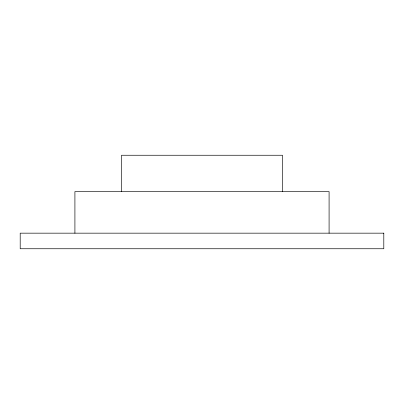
<?xml version="1.0" encoding="UTF-8"?>
<svg xmlns="http://www.w3.org/2000/svg" width="404" height="404" viewBox="0 0 404 404"><rect width="100%" height="100%" fill="white"/><g stroke="black" fill="none" stroke-linecap="round" stroke-linejoin="round"><path stroke-width="0.61" d="M329.088 233.164L329.088 191.612L74.912 191.612L74.912 233.164M282.492 191.612L282.492 155.252L121.508 155.252L121.508 191.612M383.8 233.164L20.2 233.164L20.2 248.748L383.8 248.748L383.8 233.164"/></g></svg>
